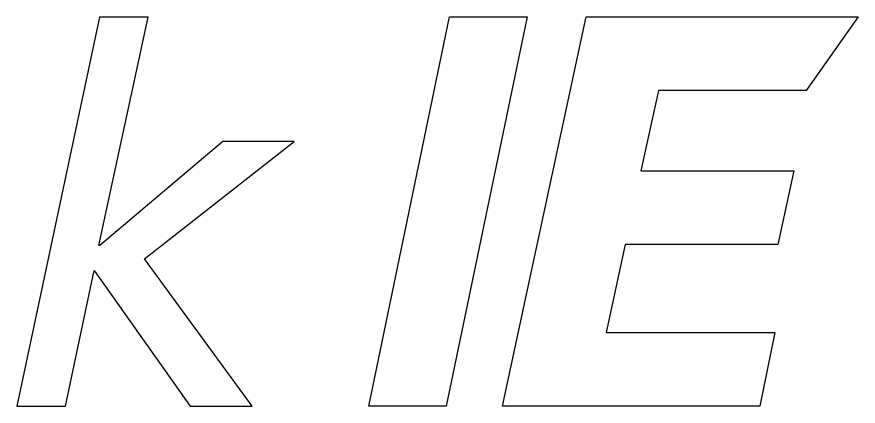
# Model space of a CAD drawing. Extents: x 168 to 388, y 259 to 356.
# Drawn here: x 209.954 to 214.91, y 307.564 to 309.857 of the extents above; entities that cross this region are included whole.
import ezdxf

# ---------------------------------------------------------------- set-up
doc = ezdxf.new("R2010")
doc.units = 0
doc.header["$MEASUREMENT"] = 0
doc.layers.get('0').update_dxf_attribs({"linetype": 'CONTINUOUS'})

msp = doc.modelspace()

# ---------------------------------------------------------------- linework, layer by layer
at = {"color": 7, "linetype": 'Continuous'}
for p, q in [((210.4405, 309.8545), (209.9544, 307.5636)), ((210.4373, 308.5104), (210.7272, 309.8545)), ((210.7272, 309.8545), (210.4405, 309.8545)), ((212.0273, 307.564), (212.5039, 309.8572)), ((212.96, 309.8572), (212.4838, 307.564)), ((212.5039, 309.8572), (212.96, 309.8572)), ((212.8159, 307.564), (213.3085, 309.8572)), ((213.3085, 309.8572), (214.9104, 309.8572)), ((214.9104, 309.8572), (214.6031, 309.4235)), ((213.7345, 309.4235), (213.6297, 308.9505)), ((214.6031, 309.4235), (213.7345, 309.4235)), ((211.1674, 309.1219), (210.4434, 308.5104)), ((210.7059, 308.4311), (211.5889, 309.1219)), ((211.5889, 309.1219), (211.1674, 309.1219)), ((213.6297, 308.9505), (214.5319, 308.9505)), ((214.5319, 308.9505), (214.4369, 308.5169)), ((210.4434, 308.5104), (210.4373, 308.5104)), ((213.5379, 308.5169), (213.4259, 307.9977)), ((214.4369, 308.5169), (213.5379, 308.5169)), ((211.341, 307.5636), (210.7059, 308.4311)), ((210.2416, 307.5636), (210.41, 308.3637)), ((210.41, 308.3637), (210.9749, 307.5636)), ((213.4259, 307.9977), (214.4202, 307.9977)), ((214.4202, 307.9977), (214.3314, 307.564)), ((209.9544, 307.5636), (210.2416, 307.5636)), ((210.9749, 307.5636), (211.341, 307.5636)), ((212.4838, 307.564), (212.0273, 307.564)), ((214.3314, 307.564), (212.8159, 307.564))]:
    msp.add_line(p, q, dxfattribs=at)

doc.saveas('drawing.dxf')
